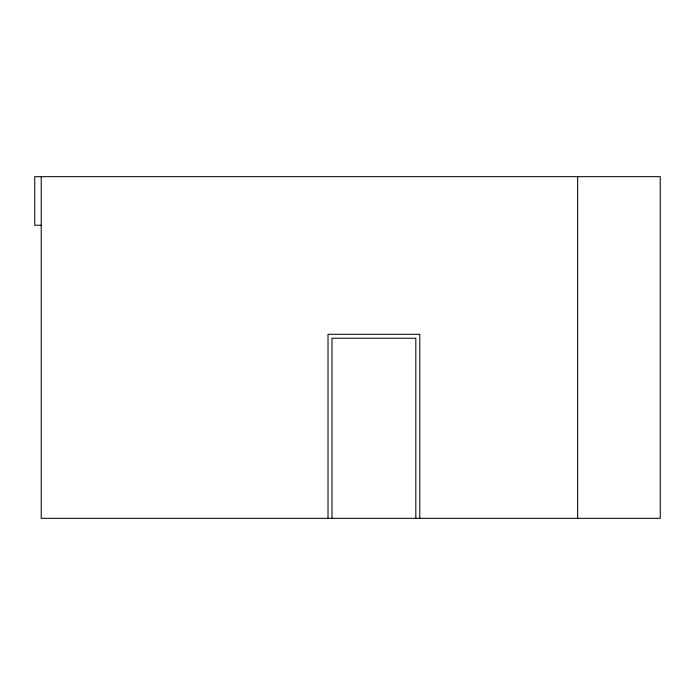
<?xml version="1.0" encoding="UTF-8"?>
<svg xmlns="http://www.w3.org/2000/svg" width="695" height="695" viewBox="0 0 695 695"><rect width="100%" height="100%" fill="white"/><g stroke="black" fill="none" stroke-linecap="round" stroke-linejoin="round"><path stroke-width="1.04" d="M41.257 225.249L34.75 225.249L34.75 176.678L660.25 176.678L660.25 518.322L41.222 518.322L41.222 176.678M577.649 176.678L577.649 518.322M419.789 518.322L419.789 334.286L328.023 334.286L328.023 518.322M415.827 518.322L415.827 338.248L331.984 338.248L331.984 518.322"/></g></svg>
